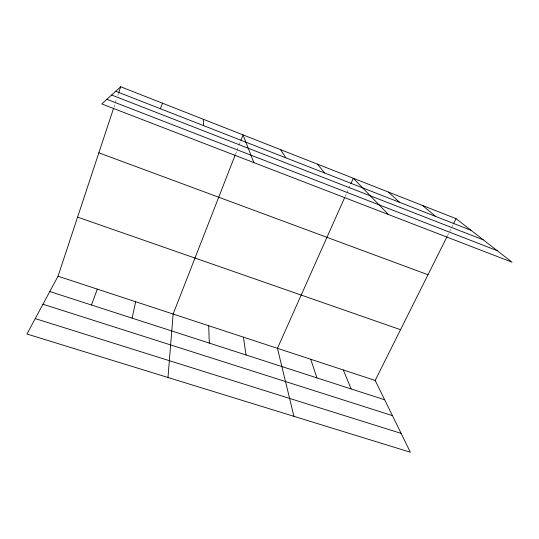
<?xml version="1.0" encoding="UTF-8"?>
<svg xmlns="http://www.w3.org/2000/svg" width="539" height="539" viewBox="0 0 539 539"><rect width="100%" height="100%" fill="white"/><g stroke="black" fill="none" stroke-linecap="round" stroke-linejoin="round"><path stroke-width="0.4" stroke-dasharray="2.69 2.02" d="M113.837 107.504L116.741 98.738M117.792 95.544L118.324 93.954M235.523 154.154L236.729 151.075M237.025 150.3L238.831 145.678M239.134 144.91L240.333 141.824M345.081 196.668L346.449 193.595M346.793 192.827L348.504 188.994M348.841 188.226L350.552 184.385M447.437 235.846L451.177 228.374M451.547 227.626L453.043 224.635"/><path stroke-width="0.81" d="M167.986 377.495L173.134 314.042L235.226 154.922M132.109 318.145L135.666 301.732M58.03 276.217L375.178 380.446L410.368 452.228L26.95 334.012L58.03 276.217L113.574 108.305M118.587 93.153L120.696 86.772L456.034 218.652L512.05 262.21L101.763 103.939L120.696 86.772M91.468 305.013L97.31 289.126M240.94 140.281L243.042 134.891L253.856 162.61M160.319 108.703L162.529 103.225M344.738 197.429L277.45 348.329L293.944 416.33M350.896 183.617L353.288 178.247L388.531 214.562M375.178 380.446L447.067 236.594M453.414 223.887L456.034 218.652M35.23 318.61L401.137 433.396M42.965 304.239L392.426 415.623M49.79 291.538L384.651 399.776M77.576 217.129L400.538 329.7M98.853 152.82L427.993 274.755M106.877 99.297L497.187 250.648M111.607 95.012L483.267 239.835M115.75 91.259L470.945 230.254M422.569 205.494L435.714 216.462M388.336 192.032L399.615 202.341M317.417 164.139L324.694 173.019M280.678 149.694L285.791 157.799M343.296 369.97L351.159 388.949M310.727 359.264L316.905 377.879M243.439 337.151L246.02 354.965M203.297 119.26L203.681 125.668M208.681 325.724L209.327 343.107"/></g></svg>
